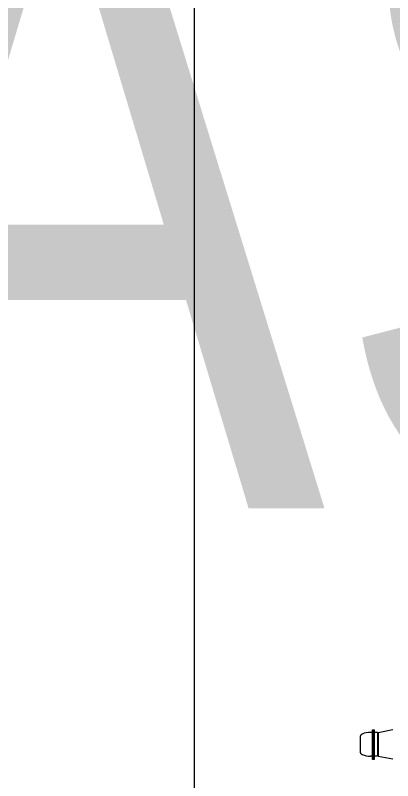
# Model space of a CAD drawing. Extents: x -9058 to 11890, y 0 to 4205.
# Drawn here: x 9816 to 9847.7, y 2467.3 to 2531.7 of the extents above; entities that cross this region are included whole.
import ezdxf
from ezdxf.enums import TextEntityAlignment as Align

# ---------------------------------------------------------------- set-up
doc = ezdxf.new("R2010")
doc.units = 0
doc.header["$MEASUREMENT"] = 0
doc.layers.get('0').update_dxf_attribs({"color": 9, "lineweight": 9})
for name, color, linetype, lineweight in [('06D', 9, 'Continuous', 9), ('M-TEFRIS2-015', 129, 'Continuous', 9), ('M-TEFRIS2-015 @ 20', 129, 'Continuous', 9)]:
    doc.layers.add(name, color=color, linetype=linetype, lineweight=lineweight)
doc.styles.add('Arial', font='arial.ttf', dxfattribs={"height": 2.5})
doc.styles.add('MuuM_TEXT-STANDART', font='ARIALN.TTF')

# ---------------------------------------------------------------- blocks, each defined once
blk = doc.blocks.new('0a_roomno2')
at = {"style": 'Arial'}
blk.add_attdef('ODANO', (0, 1.505), '', height=3, dxfattribs=at)
blk.add_attdef('MEKANADI', text='', height=3, dxfattribs=at).set_placement((0.525, -4.75), align=Align.BOTTOM_LEFT)
at = {"style": 'MuuM_TEXT-STANDART', "width": 0.6}
for tag, p in [('YER01', (15, -7)), ('TAVAN01', (20.625, -7)), ('DUVAR01', (26.25, -7)), ('YER02', (15, -10.375)), ('TAVAN02', (20.625, -10.375)), ('DUVAR02', (26.25, -10.375)), ('YER03', (15, -13.75)), ('TAVAN03', (20.625, -13.75)), ('DUVAR03', (26.25, -13.75))]:
    blk.add_attdef(tag, text='', height=2.25, dxfattribs=at).set_placement(p, align=Align.MIDDLE_CENTER)
at = {"style": 'MuuM_TEXT-STANDART'}
blk.add_attdef('M2', text='', height=2.25, dxfattribs=at).set_placement((1.3231, -7.8046), align=Align.MIDDLE_LEFT)
at = {"style": 'MuuM_TEXT-STANDART', "width": 0.6}
blk.add_attdef('TEMIZTAVANYUKSEKLIGI', text='', height=2.25, dxfattribs=at).set_placement((2.7, -13.1619), align=Align.MIDDLE_LEFT)
blk = doc.blocks.new('*U681')
at = {"layer": 'M-TEFRIS2-015 @ 20'}
ref = blk.add_blockref('0a_roomno2', (9365.999, 2562.203), dxfattribs=dict(at, xscale=20, yscale=20, zscale=20))
ref.add_attrib('MEKANADI', 'SAT.MÜD.ODASI', dxfattribs={"layer": '0', "height": 60, "style": 'Arial', "width": 0.8}).set_placement((9376.499, 2472.203), align=Align.BOTTOM_LEFT)

msp = doc.modelspace()

# ---------------------------------------------------------------- linework, layer by layer
at = {"layer": '06D'}
msp.add_lwpolyline([(9833.058, 2397.873), (9831.058, 2397.873), (9831.058, 2533.873), (9833.058, 2533.873)], dxfattribs=at)
at = {"layer": 'M-TEFRIS2-015'}
for p, q in [((9846.027, 2471.548), (9846.027, 2469.071)), ((9846.027, 2471.548, 0), (9846.027, 2469.071, 0)), ((9846.177, 2469.071), (9846.177, 2471.548)), ((9846.177, 2469.071, 0), (9846.177, 2471.548, 0)), ((9846.521, 2471.342), (9847.737, 2471.576)), ((9844.996, 2470.928, 0), (9844.996, 2469.756, 0)), ((9846.027, 2471.342), (9845.884, 2471.342)), ((9846.027, 2471.342, 0), (9845.884, 2471.342, 0)), ((9846.473, 2471.342), (9846.177, 2471.342)), ((9846.473, 2471.342, 0), (9846.177, 2471.342, 0)), ((9846.473, 2471.342), (9846.473, 2469.342)), ((9846.473, 2471.342, 0), (9846.473, 2469.342, 0)), ((9846.521, 2471.342), (9846.521, 2469.342)), ((9846.027, 2469.342), (9845.884, 2469.342)), ((9846.027, 2469.342, 0), (9845.884, 2469.342, 0)), ((9846.473, 2469.342), (9846.177, 2469.342)), ((9846.473, 2469.342, 0), (9846.177, 2469.342, 0)), ((9846.521, 2469.342), (9847.737, 2469.108))]:
    msp.add_line(p, q, dxfattribs=at)
at = {"layer": 'M-TEFRIS2-015', "elevation": 0}
msp.add_lwpolyline([(9846.177, 2471.548), (9846.177, 2469.071), (9846.027, 2469.071), (9846.027, 2471.548)], close=True, dxfattribs=at)
at = {"layer": 'M-TEFRIS2-015'}
for centre, radius, start, end in [((9845.296, 2470.928, 0), 0.3, 116.73977, 180), ((9845.789, 2469.949, 0), 1.396, 86.09739, 116.73977), ((9845.296, 2469.756, 0), 0.3, 180, 243.26023), ((9845.789, 2470.735, 0), 1.396, 243.26023, 273.90261)]:
    msp.add_arc(centre, radius, start, end, dxfattribs=at)

# ---------------------------------------------------------------- block references
at = {"layer": 'M-TEFRIS2-015', "color": 6}
msp.add_blockref('*U681', (0, 0), dxfattribs=at)

doc.saveas('drawing.dxf')
